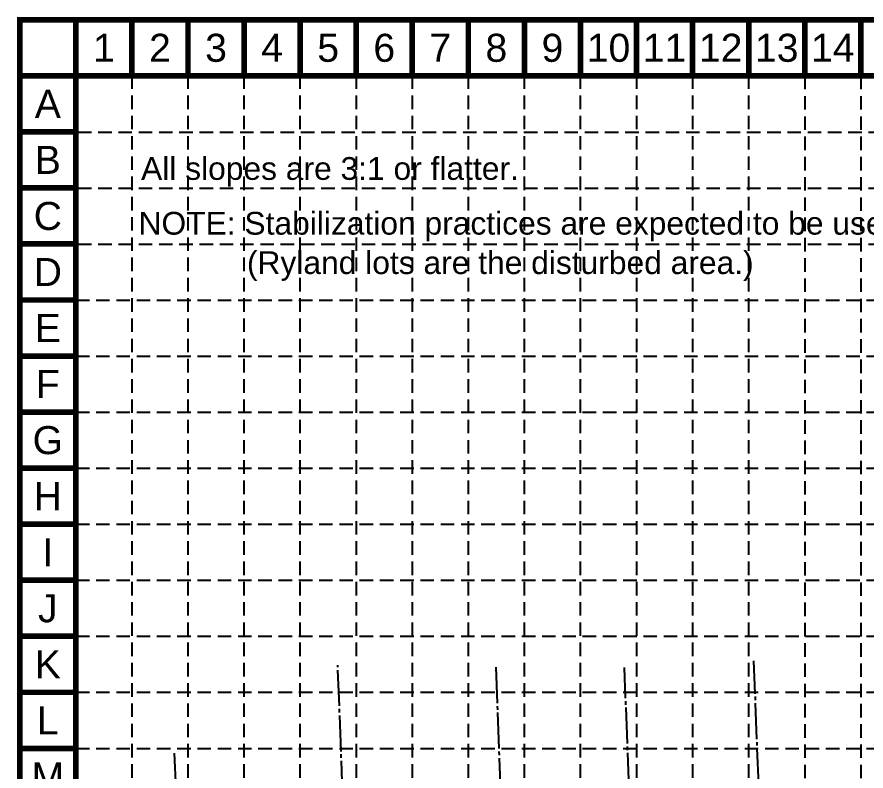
# Model space of a CAD drawing. Extents: x 6153 to 10142, y 8557 to 11052.
# Drawn here: x 6153 to 7095, y 10215 to 11052 of the extents above; entities that cross this region are included whole.
import ezdxf
from ezdxf.enums import TextEntityAlignment as Align

# ---------------------------------------------------------------- set-up
doc = ezdxf.new("R2010")
doc.units = 0
doc.header["$LTSCALE"] = 40
doc.header["$MEASUREMENT"] = 0
doc.linetypes.add('HIDDEN', pattern=[0.375, 0.25, -0.125])
doc.linetypes.add('PROPERTY_LINE', pattern=[2.36, 1, -0.08, 0.1, -0.08, 0.1, 1])
for name, color, linetype in [('ADJOINERS', 6, 'PROPERTY_LINE'), ('BASE', 7, 'CONTINUOUS'), ('GRID', 254, 'HIDDEN')]:
    doc.layers.add(name, color=color, linetype=linetype)
doc.styles.add("L200'", font='ARIAL.TTF', dxfattribs={"height": 0.001969})
doc.styles.get("Standard").update_dxf_attribs({"font": 'ARIAL.TTF'})

msp = doc.modelspace()

# ---------------------------------------------------------------- linework, layer by layer
at = {"layer": 'ADJOINERS', "color": 7, "linetype": 'PROPERTY_LINE', "flags": 128}
for points in [[(6514.51, 10186.53), (6508.95, 10332.62)], [(6690, 10189.53), (6684.55, 10332.66)], [(6832.29, 10195.15), (6827.14, 10330.18)], [(6976.12, 10200.1), (6970.88, 10337.57)], [(6327.51, 10234.74), (6329.62, 10179.52)]]:
    msp.add_lwpolyline(points, dxfattribs=at)
at = {"layer": 'BASE', "const_width": 6.22}
for points in [[(6155.99, 8559.9), (10138.96, 8559.9), (10138.96, 11049.25), (6155.99, 11049.25)], [(6218.22, 8622.13), (10076.73, 8622.13), (10076.73, 10987.02), (6218.22, 10987.02)]]:
    msp.add_lwpolyline(points, close=True, dxfattribs=at)
for points in [[(6218.22, 10987.02), (6218.22, 11049.25)], [(6280.46, 10987.02), (6280.46, 11049.25)], [(6342.69, 10987.02), (6342.69, 11049.25)], [(6404.92, 10987.02), (6404.92, 11049.25)], [(6467.16, 10987.02), (6467.16, 11049.25)], [(6529.39, 10987.02), (6529.39, 11049.25)], [(6591.63, 10987.02), (6591.63, 11049.25)], [(6653.86, 10987.02), (6653.86, 11049.25)], [(6716.09, 10987.02), (6716.09, 11049.25)], [(6778.33, 10987.02), (6778.33, 11049.25)], [(6840.56, 10987.02), (6840.56, 11049.25)], [(6902.8, 10987.02), (6902.8, 11049.25)], [(6965.03, 10987.02), (6965.03, 11049.25)], [(7027.26, 10987.02), (7027.26, 11049.25)], [(7089.5, 10987.02), (7089.5, 11049.25)], [(6218.22, 10987.02), (6155.99, 10987.02)], [(6218.22, 10924.78), (6155.99, 10924.78)], [(6218.22, 10862.55), (6155.99, 10862.55)], [(6218.22, 10800.32), (6155.99, 10800.32)], [(6218.22, 10738.08), (6155.99, 10738.08)], [(6218.22, 10675.85), (6155.99, 10675.85)], [(6218.22, 10613.61), (6155.99, 10613.61)], [(6218.22, 10551.38), (6155.99, 10551.38)], [(6218.22, 10489.15), (6155.99, 10489.15)], [(6218.22, 10426.91), (6155.99, 10426.91)], [(6218.22, 10364.68), (6218.22, 10426.91)], [(6218.22, 10364.68), (6155.99, 10364.68)], [(6218.22, 10302.44), (6155.99, 10302.44)], [(6218.22, 10240.21), (6155.99, 10240.21)]]:
    msp.add_lwpolyline(points, dxfattribs=at)
at = {"layer": 'GRID', "color": 252, "linetype": 'HIDDEN', "ltscale": 1.5}
for p, q in [((6280.25, 10987.61), (6280.25, 8808.56)), ((6342.48, 10987.61), (6342.48, 8808.56)), ((6404.72, 10987.61), (6404.72, 8808.56)), ((6466.95, 10987.61), (6466.95, 8808.56)), ((6529.18, 10987.61), (6529.18, 8808.56)), ((6591.42, 10987.61), (6591.42, 8808.56)), ((6653.65, 10987.61), (6653.65, 8808.56)), ((6715.89, 10987.61), (6715.89, 8808.56)), ((6778.12, 10987.61), (6778.12, 8808.56)), ((6840.35, 10987.61), (6840.35, 8808.56)), ((6902.59, 10987.61), (6902.59, 8808.56)), ((6964.82, 10987.61), (6964.82, 8808.56)), ((7027.26, 10987.02), (7027.26, 8808.56)), ((7089.5, 10987.02), (7089.5, 8808.56)), ((6220.51, 10924.58), (10079.02, 10924.58)), ((6220.51, 10862.35), (10079.02, 10862.35)), ((6220.51, 10800.11), (10079.02, 10800.11)), ((6218.22, 10738.08), (10076.73, 10738.08)), ((6218.22, 10675.85), (10076.73, 10675.85)), ((6218.22, 10613.61), (10076.73, 10613.61)), ((6218.22, 10551.38), (10076.73, 10551.38)), ((6218.22, 10489.15), (10076.73, 10489.15)), ((6218.22, 10426.91), (10076.73, 10426.91)), ((6218.22, 10364.68), (10076.73, 10364.68)), ((6218.22, 10302.44), (10076.73, 10302.44)), ((6218.22, 10240.21), (10076.73, 10240.21))]:
    msp.add_line(p, q, dxfattribs=at)

# ---------------------------------------------------------------- texts
at = {"layer": 'BASE'}
for s, height, p in [('1', 31.12, (6249.34, 11018.14)), ('2', 31.12, (6311.57, 11018.14)), ('3', 31.12, (6373.81, 11018.14)), ('4', 31.12, (6436.04, 11018.14)), ('5', 31.12, (6498.28, 11018.14)), ('6', 31.12, (6560.51, 11018.14)), ('7', 31.12, (6622.74, 11018.14)), ('8', 31.12, (6684.98, 11018.14)), ('9', 31.12, (6747.21, 11018.14)), ('10', 31.117, (6809.44, 11018.14)), ('11', 31.117, (6871.68, 11018.14)), ('12', 31.117, (6933.91, 11018.14)), ('13', 31.117, (6996.15, 11018.14)), ('14', 31.117, (7058.38, 11018.14)), ('A', 31.12, (6187.11, 10955.9)), ('B', 31.12, (6187.11, 10893.67)), ('C', 31.12, (6187.11, 10831.43)), ('D', 31.12, (6187.11, 10769.2)), ('E', 31.12, (6187.11, 10706.97)), ('F', 31.12, (6187.11, 10644.73)), ('G', 31.12, (6187.11, 10582.5)), ('H', 31.12, (6187.11, 10520.26)), ('I', 31.12, (6187.11, 10458.03)), ('J', 31.12, (6187.11, 10395.8)), ('K', 31.12, (6187.11, 10333.56)), ('L', 31.12, (6187.11, 10271.33)), ('M', 31.12, (6187.11, 10209.09))]:
    msp.add_text(s, height=height, dxfattribs=at).set_placement(p, align=Align.MIDDLE_CENTER)
at = {"layer": 'BASE', "color": 7, "style": "L200'"}
for s, p in [('All slopes are 3:1 or flatter.', (6290.6, 10871.49)), ('NOTE: Stabilization practices are expected to be used at all disturbed areas.', (6287.8, 10810.67)), ('(Ryland lots are the disturbed area.)', (6408.13, 10766.91))]:
    msp.add_text(s, height=25.2386, dxfattribs=at).set_placement(p)

doc.saveas('drawing.dxf')
